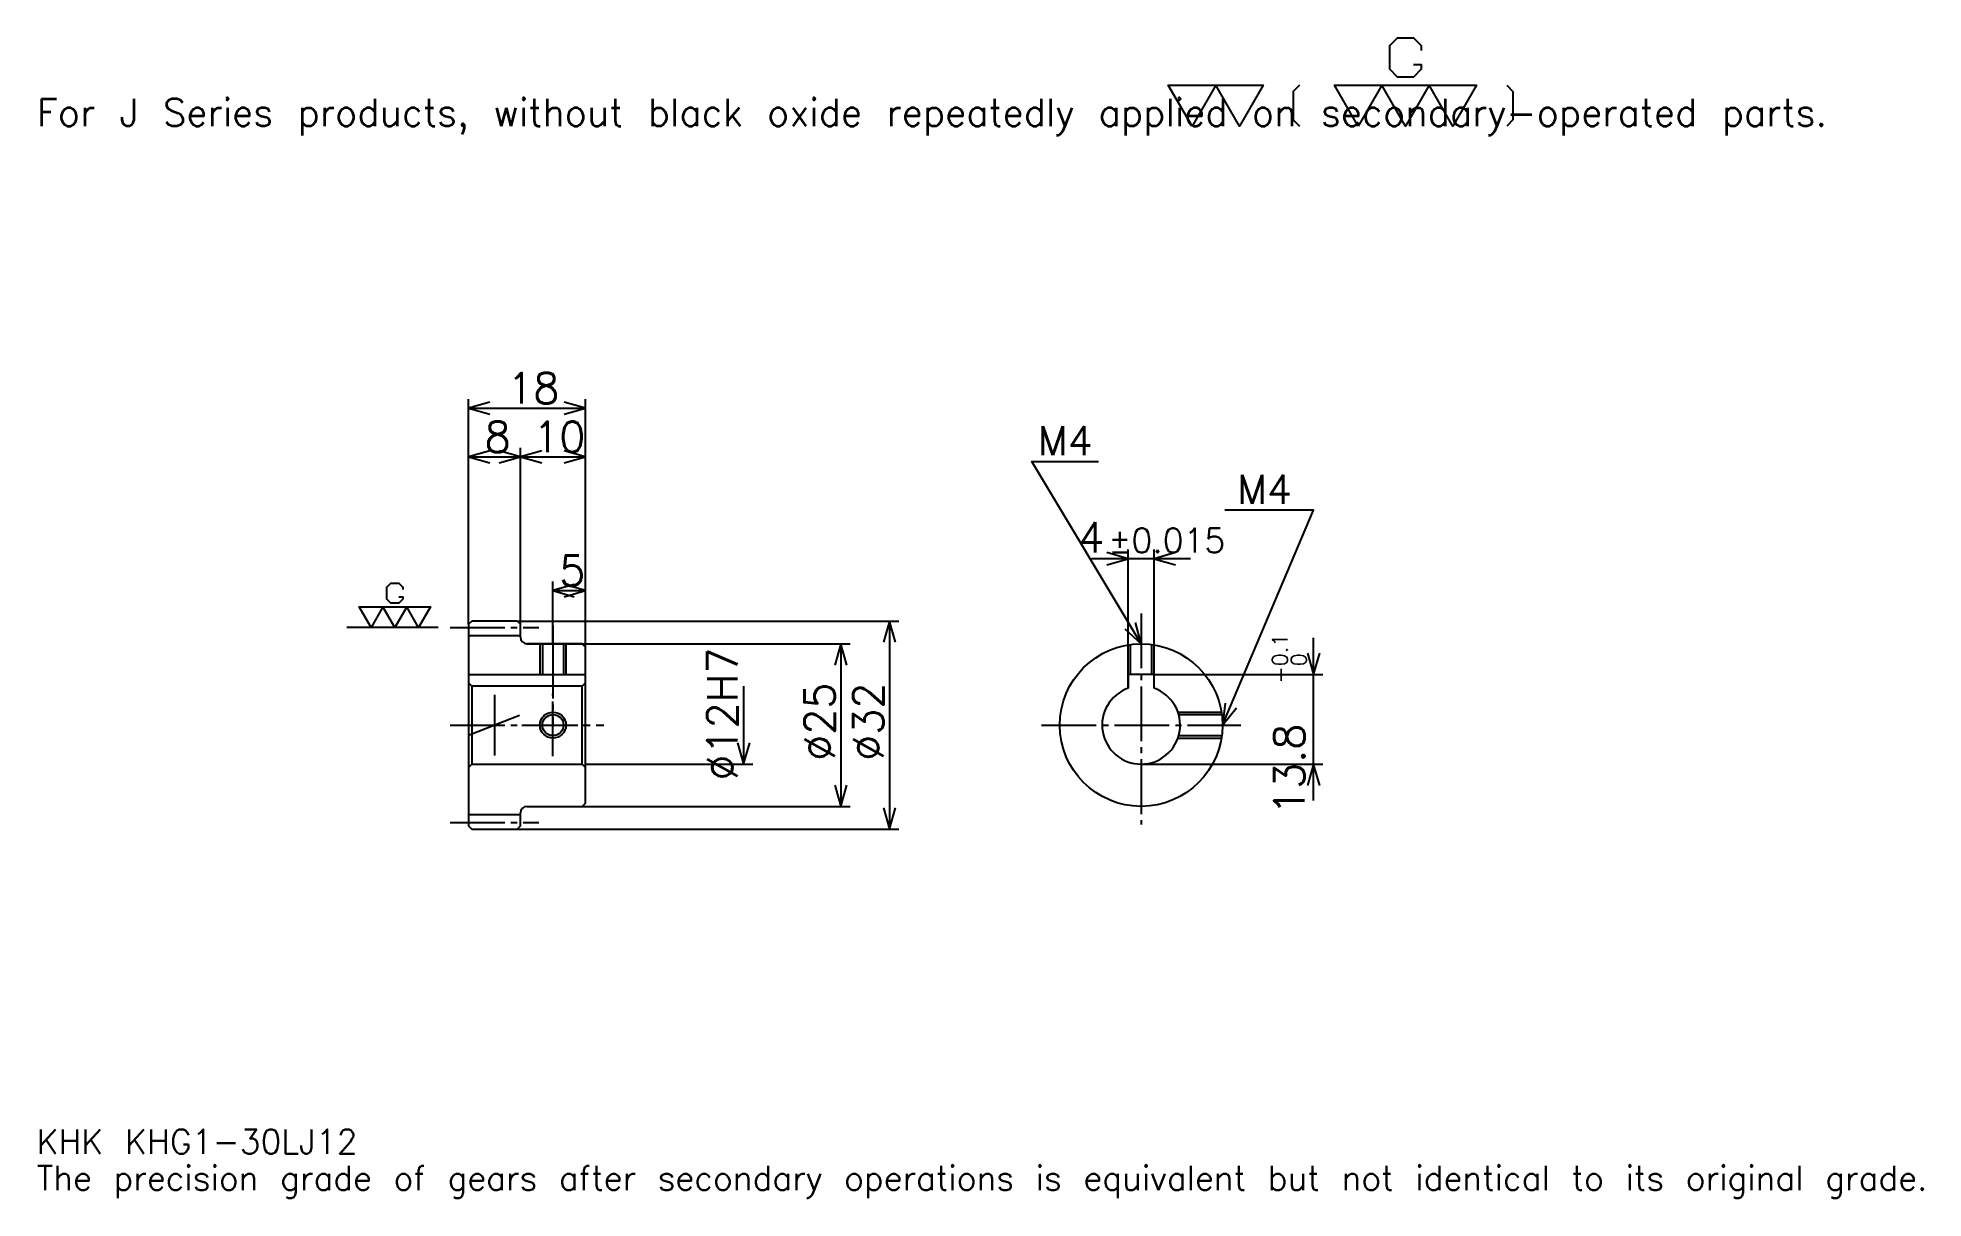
# Model space of a CAD drawing. Extents: x 10 to 299, y 3 to 182.
import ezdxf

# ---------------------------------------------------------------- set-up
doc = ezdxf.new("R2010")
doc.units = 0
doc.linetypes.add('DASHDOT', pattern=[11.217392, 8.413043, -0.934783, 0.934783, -0.934783])
doc.layers.get('0').update_dxf_attribs({"linetype": 'CONTINUOUS'})
doc.layers.add('DASHDOT', color=6, linetype='DASHDOT')
doc.styles.add('KANJI', font='TXT', dxfattribs={"bigfont": 'BIGFONT'})

msp = doc.modelspace()

# ---------------------------------------------------------------- linework, layer by layer
at = {"color": 5}
for p, q in [((75.717392, 92.184784), (75.717392, 126.304352)), ((75.717392, 124.902176), (93.717392, 124.902176)), ((93.717392, 92.184784), (93.717392, 126.304352)), ((75.717392, 117.423912), (83.717392, 117.423912)), ((83.717392, 92.184784), (83.717392, 118.82608)), ((83.717392, 117.423912), (93.717392, 117.423912)), ((186.739136, 101.771744), (171.521729, 101.771744)), ((177.130432, 83.984787), (177.130432, 103.173912)), ((181.130432, 83.984787), (181.130432, 103.173912)), ((88.717392, 92.184784), (88.717392, 98.260872)), ((88.717392, 96.858696), (93.717392, 96.858696)), ((75.717392, 91.684784), (75.717392, 92.184784)), ((83.217392, 92.184784), (93.717392, 92.184784)), ((83.717392, 91.684784), (83.717392, 92.184784)), ((88.717392, 88.684784), (88.717392, 92.184784)), ((88.717392, 88.684784), (88.717392, 92.184784)), ((93.717392, 92.184784), (141.858704, 92.184784)), ((93.717392, 88.184784), (93.717392, 92.184784)), ((140.456528, 92.184784), (140.456528, 60.184784)), ((84.717392, 88.684784), (93.717392, 88.684784)), ((93.717392, 88.684784), (134.380432, 88.684784)), ((132.978256, 88.684784), (132.978256, 63.684784)), ((205.652176, 64.576088), (205.652176, 89.593483)), ((118.021744, 82.184784), (118.021744, 70.184784)), ((181.130432, 83.984787), (207.054352, 83.984787)), ((93.717392, 70.184784), (119.423912, 70.184784)), ((179.130432, 70.184784), (207.054352, 70.184784)), ((84.717392, 63.684784), (93.717392, 63.684784)), ((93.717392, 63.684784), (134.380432, 63.684784)), ((83.217392, 60.184784), (93.717392, 60.184784)), ((93.717392, 60.184784), (141.858704, 60.184784))]:
    msp.add_line(p, q, dxfattribs=at)
at = {"color": 7}
for p, q in [((71.04348, 91.184784), (57.02174, 91.184784)), ((79.717392, 80.858696), (79.717392, 71.510872))]:
    msp.add_line(p, q, dxfattribs=at)
at = {"color": 4}
for p, q in [((75.717392, 89.934784), (83.717392, 89.934784)), ((75.717392, 83.984787), (93.717392, 83.984787)), ((76.217392, 82.184784), (76.217392, 70.184784)), ((93.217392, 82.184784), (93.717392, 82.684784)), ((93.217392, 70.184784), (93.717392, 69.684784)), ((75.717392, 62.434784), (83.717392, 62.434784))]:
    msp.add_line(p, q, dxfattribs=at)
at = {"color": 7}
for points in [[(220.98262, 177.739563), (222.19783, 177.739563), (222.19783, 177.010437), (220.98262, 175.795212), (218.552185, 175.795212), (217.33696, 177.010437), (217.33696, 180.656082), (218.552185, 181.871307), (220.98262, 181.871307), (222.19783, 180.656082), (222.19783, 179.926956)], [(186.956528, 168.260864), (183.310883, 174.580002), (197.893478, 174.580002), (194.247833, 168.260864), (190.602173, 174.580002), (186.956528, 168.260864)], [(203.48349, 174.580002), (202.511307, 173.607819), (202.511307, 169.233032), (203.48349, 168.260864)], [(212.476089, 168.260864), (208.830444, 174.580002), (230.704346, 174.580002), (227.058701, 168.260864), (223.413055, 174.580002), (219.767395, 168.260864), (216.12175, 174.580002), (212.476089, 168.260864)], [(235.322174, 174.580002), (236.294357, 173.607819), (236.294357, 169.233032), (235.322174, 168.260864)], [(65.01413, 95.924133), (65.621742, 95.924133), (65.621742, 95.55957), (65.01413, 94.951958), (63.798912, 94.951958), (63.191307, 95.55957), (63.191307, 97.382393), (63.798912, 97.990005), (65.01413, 97.990005), (65.621742, 97.382393), (65.621742, 97.01783)], [(60.760872, 91.184784), (58.938042, 94.344345), (69.875, 94.344345), (68.052177, 91.184784), (66.229347, 94.344345), (64.406525, 91.184784), (62.583694, 94.344345), (60.760872, 91.184784)]]:
    msp.add_lwpolyline(points, dxfattribs=at)
at = {"color": 5}
for points in [[(78.989128, 125.83696), (75.717392, 124.902176), (78.989128, 123.967392)], [(90.445656, 123.967392), (93.717392, 124.902176), (90.445656, 125.83696)], [(78.989128, 118.358696), (75.717392, 117.423912), (78.989128, 116.489128)], [(80.445656, 116.489128), (83.717392, 117.423912), (80.445656, 118.358696)], [(86.989128, 118.358696), (83.717392, 117.423912), (86.989128, 116.489128)], [(90.445656, 116.489128), (93.717392, 117.423912), (90.445656, 118.358696)], [(179.130432, 88.684784), (162.304352, 116.728264), (172.58696, 116.728264)], [(191.630432, 76.184784), (205.652176, 109.25), (192.004349, 109.25)], [(173.858704, 100.83696), (177.130432, 101.771744), (173.858704, 102.70652)], [(184.402161, 102.70652), (181.130432, 101.771744), (184.402161, 100.83696)], [(91.989136, 97.79348), (88.717392, 96.858696), (91.989136, 95.923912)], [(90.445656, 95.923912), (93.717392, 96.858696), (90.445656, 97.79348)], [(141.391312, 88.913048), (140.456528, 92.184784), (139.521744, 88.913048)], [(176.645569, 91.009338), (179.130432, 88.684784), (178.248703, 91.971222)], [(133.91304, 85.413048), (132.978256, 88.684784), (132.043472, 85.413048)], [(204.717392, 87.256523), (205.652176, 83.984787), (206.58696, 87.256523)], [(192.04715, 79.561829), (191.630432, 76.184784), (193.768341, 78.831932)], [(117.08696, 73.45652), (118.021744, 70.184784), (118.956528, 73.45652)], [(206.58696, 66.913048), (205.652176, 70.184784), (204.717392, 66.913048)], [(132.043472, 66.95652), (132.978256, 63.684784), (133.91304, 66.95652)], [(139.521744, 63.456524), (140.456528, 60.184784), (141.391312, 63.456524)]]:
    msp.add_lwpolyline(points, dxfattribs=at)
at = {"color": 4}
for points in [[(83.717392, 89.684784), (83.717392, 91.684784), (83.217392, 92.184784), (76.217392, 92.184784), (75.717392, 91.684784), (75.717392, 69.684784)], [(84.717392, 63.684784), (93.217392, 63.684784), (93.717392, 64.184784), (93.717392, 88.184784), (93.217392, 88.684784), (84.717392, 88.684784)], [(86.717392, 88.684784), (86.717392, 83.984787)], [(87.097389, 88.684784), (87.097389, 83.984787)], [(90.337395, 88.684784), (90.337395, 83.984787)], [(90.717392, 88.684784), (90.717392, 83.984787)], [(177.130432, 81.841637), (177.130432, 88.523743)], [(177.510437, 83.984787), (177.510437, 88.579361)], [(180.750427, 83.984787), (180.750427, 88.579361)], [(181.130432, 81.841637), (181.130432, 88.523743)], [(75.717392, 69.684784), (76.217392, 70.184784), (93.217392, 70.184784), (93.217392, 82.184784), (76.217392, 82.184784), (75.717392, 82.684784)], [(181.130432, 81.841637), (181.130432, 83.984787), (177.130432, 83.984787), (177.130432, 81.841637)], [(184.787292, 78.184784), (191.469391, 78.184784)], [(184.907593, 77.804787), (191.525009, 77.804787)], [(184.787292, 74.184784), (191.469391, 74.184784)], [(184.907593, 74.564781), (191.525009, 74.564781)], [(75.717392, 69.684784), (75.717392, 60.684784), (76.217392, 60.184784), (83.217392, 60.184784), (83.717392, 60.684784), (83.717392, 62.684784)]]:
    msp.add_lwpolyline(points, dxfattribs=at)
for centre, radius in [((179.130432, 76.184784), 12.5), ((88.717392, 76.184784), 1.62)]:
    msp.add_circle(centre, radius, dxfattribs=at)
at = {"color": 7}
msp.add_circle((88.717392, 76.184784), 2, dxfattribs=at)
at = {"color": 4}
for centre, radius, start, end in [((84.717392, 89.684784), 1, 180, 270), ((179.130432, 76.184784), 6, 109.47122094, 70.52877906), ((84.717392, 62.684784), 1, 90, 180)]:
    msp.add_arc(centre, radius, start, end, dxfattribs=at)
at = {"layer": 'DASHDOT', "color": 7}
for p, q in [((179.130432, 93.358696), (179.130432, 60.880436)), ((72.913048, 91.184784), (86.521744, 91.184784)), ((88.717392, 88.684784), (88.717392, 76.184784)), ((72.913048, 76.184784), (96.521744, 76.184784)), ((75.717392, 74.609138), (83.717392, 77.760429)), ((163.82608, 76.184784), (194.434784, 76.184784)), ((72.913048, 61.184784), (86.521744, 61.184784))]:
    msp.add_line(p, q, dxfattribs=at)
for points in [[(88.717392, 91.489136), (88.717392, 81.180435)], [(88.717392, 71.380432), (88.717392, 80.989136)], [(83.91304, 76.184784), (93.521744, 76.184784)]]:
    msp.add_lwpolyline(points, dxfattribs=at)

# ---------------------------------------------------------------- texts
at = {"color": 7, "style": 'KANJI'}
for s, height, p in [('For J Series products, without black oxide repeatedly applied on secondary-operated parts.', 4.206522, (9.347826, 168.260864)), ('18', 4.673913, (81.679352, 125.650002)), ('8', 4.673913, (78.198372, 118.171738)), ('10', 4.673913, (85.679352, 118.171738)), ('M4', 4.486957, (163.239136, 117.66304)), ('M4', 4.486957, (193.873917, 110.184784)), ('4', 4.673913, (169.482544, 102.70652)), ('%%p0.015', 3.73913, (174.109146, 102.70652)), ('5', 4.673913, (89.698372, 97.606522)), ('KHK KHG1-30LJ12', 3.73913, (9.347826, 10.282609)), ('The precision grade of gears after secondary operations is equivalent but not identical to its original grade.', 3.73913, (9.347826, 4.673913))]:
    msp.add_text(s, height=height, dxfattribs=at).set_placement(p)
for s, height, p in [('%%c12H7', 4.673913, (117.08696, 67.654892)), ('0.1', 2.336957, (201.632614, 85.225723)), ('+', 2.336957, (201.632614, 82.60833)), ('0', 2.336957, (204.530441, 85.225723)), ('%%c25', 4.673913, (132.043472, 70.692932)), ('%%c32', 4.673913, (139.521744, 70.692932)), ('13.8', 4.673913, (204.25, 62.377785))]:
    msp.add_text(s, height=height, rotation=90, dxfattribs=at).set_placement(p)

doc.saveas('drawing.dxf')
